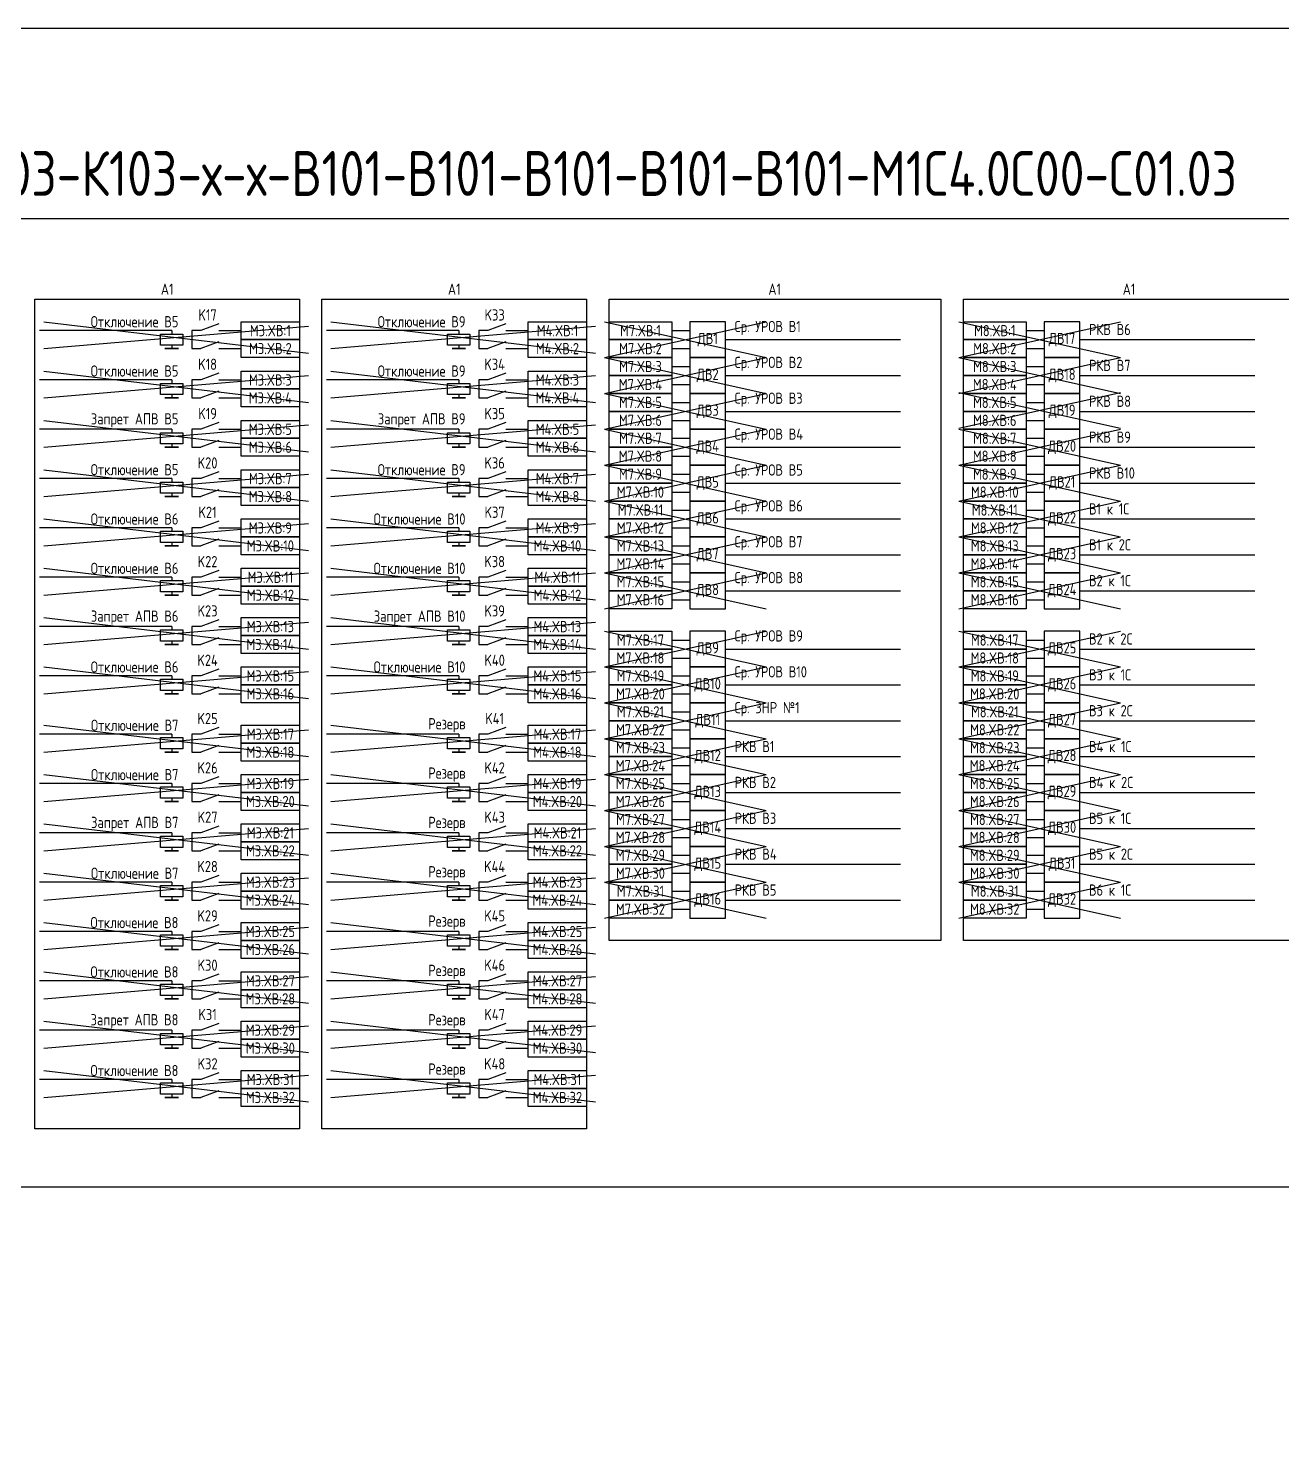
# Model space of a CAD drawing. Header units: millimetres. Extents: x -997 to 6341, y -90 to 618.
# Drawn here: x -679.5 to -400, y 304.1 to 618 of the extents above; entities that cross this region are included whole.
import ezdxf

# ---------------------------------------------------------------- set-up
doc = ezdxf.new("R2010")
doc.units = ezdxf.units.MM
doc.styles.add('Gost_type_A', font='GOST_A.TTF')

msp = doc.modelspace()

# ---------------------------------------------------------------- linework, layer by layer
at = {"color": 210}
for p, q in [((-676, 552.54), (-617, 545.54)), ((-612, 552.54), (-553, 545.54)), ((-472, 552.54), (-436, 544.54)), ((-472, 544.54), (-436, 552.54)), ((-676, 546.54), (-617, 551.54)), ((-612, 546.54), (-553, 551.54)), ((-472, 544.54), (-436, 536.54)), ((-472, 536.54), (-436, 544.54)), ((-676, 541.54), (-617, 534.54)), ((-676, 535.54), (-617, 540.54)), ((-612, 541.54), (-553, 534.54)), ((-612, 535.54), (-553, 540.54)), ((-472, 536.76), (-436, 528.76)), ((-472, 528.76), (-436, 536.76)), ((-676, 530.54), (-617, 523.54)), ((-612, 530.54), (-553, 523.54)), ((-676, 524.54), (-617, 529.54)), ((-612, 524.54), (-553, 529.54)), ((-472, 528.54), (-436, 520.54)), ((-472, 520.54), (-436, 528.54)), ((-676, 519.54), (-617, 512.54)), ((-676, 513.54), (-617, 518.54)), ((-612, 519.54), (-553, 512.54)), ((-612, 513.54), (-553, 518.54)), ((-472, 520.54), (-436, 512.54)), ((-472, 512.54), (-436, 520.54)), ((-472, 512.54), (-436, 504.54)), ((-472, 504.54), (-436, 512.54)), ((-676, 508.54), (-617, 501.54)), ((-676, 502.54), (-617, 507.54)), ((-612, 508.54), (-553, 501.54)), ((-612, 502.54), (-553, 507.54)), ((-472, 504.54), (-436, 496.54)), ((-472, 496.54), (-436, 504.54)), ((-676, 497.54), (-617, 490.54)), ((-676, 491.54), (-617, 496.54)), ((-612, 497.54), (-553, 490.54)), ((-612, 491.54), (-553, 496.54)), ((-472, 496.54), (-436, 488.54)), ((-472, 488.54), (-436, 496.54)), ((-676, 486.54), (-617, 479.54)), ((-676, 480.54), (-617, 485.54)), ((-612, 486.54), (-553, 479.54)), ((-612, 480.54), (-553, 485.54)), ((-472, 483.54), (-436, 475.54)), ((-472, 475.54), (-436, 483.54)), ((-676, 475.54), (-617, 468.54)), ((-676, 469.54), (-617, 474.54)), ((-612, 475.54), (-553, 468.54)), ((-612, 469.54), (-553, 474.54)), ((-551, 475.54), (-515, 467.54)), ((-551, 467.54), (-515, 475.54)), ((-472, 475.54), (-436, 467.54)), ((-472, 467.54), (-436, 475.54)), ((-551, 467.54), (-515, 459.54)), ((-551, 459.54), (-515, 467.54)), ((-472, 467.54), (-436, 459.54)), ((-472, 459.54), (-436, 467.54)), ((-676, 462.54), (-617, 455.54)), ((-676, 456.54), (-617, 461.54)), ((-551, 459.54), (-515, 451.54)), ((-551, 451.54), (-515, 459.54)), ((-472, 459.54), (-436, 451.54)), ((-472, 451.54), (-436, 459.54)), ((-676, 451.54), (-617, 444.54)), ((-676, 445.54), (-617, 450.54)), ((-551, 451.54), (-515, 443.54)), ((-551, 443.54), (-515, 451.54)), ((-472, 451.54), (-436, 443.54)), ((-472, 443.54), (-436, 451.54)), ((-551, 443.54), (-515, 435.54)), ((-551, 435.54), (-515, 443.54)), ((-472, 443.54), (-436, 435.54)), ((-472, 435.54), (-436, 443.54)), ((-676, 440.54), (-617, 433.54)), ((-676, 434.54), (-617, 439.54)), ((-551, 435.54), (-515, 427.54)), ((-551, 427.54), (-515, 435.54)), ((-472, 435.54), (-436, 427.54)), ((-472, 427.54), (-436, 435.54)), ((-676, 429.54), (-617, 422.54)), ((-676, 423.54), (-617, 428.54)), ((-551, 427.54), (-515, 419.54)), ((-551, 419.54), (-515, 427.54)), ((-472, 427.54), (-436, 419.54)), ((-472, 419.54), (-436, 427.54)), ((-676, 418.54), (-617, 411.54)), ((-676, 412.54), (-617, 417.54)), ((-676, 407.54), (-617, 400.54)), ((-676, 401.54), (-617, 406.54)), ((-676, 396.54), (-617, 389.54)), ((-676, 390.54), (-617, 395.54)), ((-676, 385.54), (-617, 378.54)), ((-676, 379.54), (-617, 384.54))]:
    msp.add_line(p, q, dxfattribs=at)
at = {"color": 6}
for p, q in [((-551, 552.54), (-515, 544.54)), ((-551, 544.54), (-515, 552.54)), ((-551, 544.54), (-515, 536.54)), ((-551, 536.54), (-515, 544.54)), ((-551, 536.54), (-515, 528.54)), ((-551, 528.54), (-515, 536.54)), ((-551, 528.54), (-515, 520.54)), ((-551, 520.54), (-515, 528.54)), ((-551, 520.54), (-515, 512.54)), ((-551, 512.54), (-515, 520.54)), ((-551, 512.54), (-515, 504.54)), ((-551, 504.54), (-515, 512.54)), ((-551, 504.54), (-515, 496.54)), ((-551, 496.54), (-515, 504.54)), ((-551, 496.54), (-515, 488.54)), ((-551, 488.54), (-515, 496.54)), ((-551, 483.54), (-515, 475.54)), ((-551, 475.54), (-515, 483.54))]:
    msp.add_line(p, q, dxfattribs=at)
for p, q in [((-647.5, 550.54), (-677, 550.54)), ((-647.5, 550.54), (-647.5, 549.79)), ((-583.5, 550.54), (-613, 550.54)), ((-583.5, 550.54), (-583.5, 549.79)), ((-536, 550.54), (-532, 550.54)), ((-457, 550.54), (-453, 550.54)), ((-647.5, 547.29), (-647.5, 546.54)), ((-583.5, 547.29), (-583.5, 546.54)), ((-536, 546.54), (-532, 546.54)), ((-524, 548.54), (-485, 548.54)), ((-457, 546.54), (-453, 546.54)), ((-445, 548.54), (-406, 548.54)), ((-536, 542.54), (-532, 542.54)), ((-524, 540.54), (-485, 540.54)), ((-457, 542.54), (-453, 542.54)), ((-445, 540.54), (-406, 540.54)), ((-647.5, 539.54), (-677, 539.54)), ((-647.5, 539.54), (-647.5, 538.79)), ((-583.5, 539.54), (-613, 539.54)), ((-583.5, 539.54), (-583.5, 538.79)), ((-536, 538.54), (-532, 538.54)), ((-457, 538.54), (-453, 538.54)), ((-647.5, 536.29), (-647.5, 535.54)), ((-583.5, 536.29), (-583.5, 535.54)), ((-536, 534.54), (-532, 534.54)), ((-457, 534.54), (-453, 534.54)), ((-536, 530.54), (-532, 530.54)), ((-524, 532.54), (-485, 532.54)), ((-457, 530.54), (-453, 530.54)), ((-445, 532.54), (-406, 532.54)), ((-647.5, 528.54), (-677, 528.54)), ((-647.5, 528.54), (-647.5, 527.79)), ((-583.5, 528.54), (-613, 528.54)), ((-583.5, 528.54), (-583.5, 527.79)), ((-647.5, 525.29), (-647.5, 524.54)), ((-583.5, 525.29), (-583.5, 524.54)), ((-536, 526.54), (-532, 526.54)), ((-524, 524.54), (-485, 524.54)), ((-457, 526.54), (-453, 526.54)), ((-445, 524.54), (-406, 524.54)), ((-536, 522.54), (-532, 522.54)), ((-457, 522.54), (-453, 522.54)), ((-536, 518.54), (-532, 518.54)), ((-457, 518.54), (-453, 518.54)), ((-647.5, 517.54), (-677, 517.54)), ((-647.5, 517.54), (-647.5, 516.79)), ((-583.5, 517.54), (-613, 517.54)), ((-583.5, 517.54), (-583.5, 516.79)), ((-524, 516.54), (-485, 516.54)), ((-445, 516.54), (-406, 516.54)), ((-647.5, 514.29), (-647.5, 513.54)), ((-583.5, 514.29), (-583.5, 513.54)), ((-536, 514.54), (-532, 514.54)), ((-457, 514.54), (-453, 514.54)), ((-536, 510.54), (-532, 510.54)), ((-457, 510.54), (-453, 510.54)), ((-647.5, 506.54), (-677, 506.54)), ((-647.5, 506.54), (-647.5, 505.79)), ((-583.5, 506.54), (-613, 506.54)), ((-583.5, 506.54), (-583.5, 505.79)), ((-536, 506.54), (-532, 506.54)), ((-524, 508.54), (-485, 508.54)), ((-457, 506.54), (-453, 506.54)), ((-445, 508.54), (-406, 508.54)), ((-647.5, 503.29), (-647.5, 502.54)), ((-583.5, 503.29), (-583.5, 502.54)), ((-536, 502.54), (-532, 502.54)), ((-457, 502.54), (-453, 502.54)), ((-524, 500.54), (-485, 500.54)), ((-445, 500.54), (-406, 500.54)), ((-536, 498.54), (-532, 498.54)), ((-457, 498.54), (-453, 498.54)), ((-647.5, 495.54), (-677, 495.54)), ((-647.5, 495.54), (-647.5, 494.79)), ((-583.5, 495.54), (-613, 495.54)), ((-583.5, 495.54), (-583.5, 494.79)), ((-536, 494.54), (-532, 494.54)), ((-457, 494.54), (-453, 494.54)), ((-647.5, 492.29), (-647.5, 491.54)), ((-583.5, 492.29), (-583.5, 491.54)), ((-536, 490.54), (-532, 490.54)), ((-524, 492.54), (-485, 492.54)), ((-457, 490.54), (-453, 490.54)), ((-445, 492.54), (-406, 492.54)), ((-647.5, 484.54), (-677, 484.54)), ((-647.5, 484.54), (-647.5, 483.79)), ((-583.5, 484.54), (-613, 484.54)), ((-583.5, 484.54), (-583.5, 483.79)), ((-647.5, 481.29), (-647.5, 480.54)), ((-583.5, 481.29), (-583.5, 480.54)), ((-536, 481.54), (-532, 481.54)), ((-457, 481.54), (-453, 481.54)), ((-536, 477.54), (-532, 477.54)), ((-524, 479.54), (-485, 479.54)), ((-457, 477.54), (-453, 477.54)), ((-445, 479.54), (-406, 479.54)), ((-647.5, 473.54), (-677, 473.54)), ((-647.5, 473.54), (-647.5, 472.79)), ((-583.5, 473.54), (-613, 473.54)), ((-583.5, 473.54), (-583.5, 472.79)), ((-536, 473.54), (-532, 473.54)), ((-524, 471.54), (-485, 471.54)), ((-457, 473.54), (-453, 473.54)), ((-445, 471.54), (-406, 471.54)), ((-647.5, 470.29), (-647.5, 469.54)), ((-583.5, 470.29), (-583.5, 469.54)), ((-536, 469.54), (-532, 469.54)), ((-457, 469.54), (-453, 469.54)), ((-536, 465.54), (-532, 465.54)), ((-457, 465.54), (-453, 465.54)), ((-536, 461.54), (-532, 461.54)), ((-524, 463.54), (-485, 463.54)), ((-457, 461.54), (-453, 461.54)), ((-445, 463.54), (-406, 463.54)), ((-647.5, 460.54), (-677, 460.54)), ((-647.5, 460.54), (-647.5, 459.79)), ((-583.5, 460.54), (-613, 460.54)), ((-583.5, 460.54), (-583.5, 459.79)), ((-647.5, 457.29), (-647.5, 456.54)), ((-583.5, 457.29), (-583.5, 456.54)), ((-536, 457.54), (-532, 457.54)), ((-524, 455.54), (-485, 455.54)), ((-457, 457.54), (-453, 457.54)), ((-445, 455.54), (-406, 455.54)), ((-536, 453.54), (-532, 453.54)), ((-457, 453.54), (-453, 453.54)), ((-647.5, 449.54), (-677, 449.54)), ((-647.5, 449.54), (-647.5, 448.79)), ((-583.5, 449.54), (-613, 449.54)), ((-583.5, 449.54), (-583.5, 448.79)), ((-536, 449.54), (-532, 449.54)), ((-457, 449.54), (-453, 449.54)), ((-647.5, 446.29), (-647.5, 445.54)), ((-583.5, 446.29), (-583.5, 445.54)), ((-524, 447.54), (-485, 447.54)), ((-445, 447.54), (-406, 447.54)), ((-536, 445.54), (-532, 445.54)), ((-457, 445.54), (-453, 445.54)), ((-536, 441.54), (-532, 441.54)), ((-524, 439.54), (-485, 439.54)), ((-457, 441.54), (-453, 441.54)), ((-445, 439.54), (-406, 439.54)), ((-647.5, 438.54), (-677, 438.54)), ((-647.5, 438.54), (-647.5, 437.79)), ((-583.5, 438.54), (-613, 438.54)), ((-583.5, 438.54), (-583.5, 437.79)), ((-536, 437.54), (-532, 437.54)), ((-457, 437.54), (-453, 437.54)), ((-647.5, 435.29), (-647.5, 434.54)), ((-583.5, 435.29), (-583.5, 434.54)), ((-536, 433.54), (-532, 433.54)), ((-457, 433.54), (-453, 433.54)), ((-524, 431.54), (-485, 431.54)), ((-445, 431.54), (-406, 431.54)), ((-647.5, 427.54), (-677, 427.54)), ((-647.5, 427.54), (-647.5, 426.79)), ((-583.5, 427.54), (-613, 427.54)), ((-583.5, 427.54), (-583.5, 426.79)), ((-536, 429.54), (-532, 429.54)), ((-457, 429.54), (-453, 429.54)), ((-647.5, 424.29), (-647.5, 423.54)), ((-583.5, 424.29), (-583.5, 423.54)), ((-536, 425.54), (-532, 425.54)), ((-457, 425.54), (-453, 425.54)), ((-536, 421.54), (-532, 421.54)), ((-524, 423.54), (-485, 423.54)), ((-457, 421.54), (-453, 421.54)), ((-445, 423.54), (-406, 423.54)), ((-647.5, 416.54), (-677, 416.54)), ((-647.5, 416.54), (-647.5, 415.79)), ((-583.5, 416.54), (-613, 416.54)), ((-583.5, 416.54), (-583.5, 415.79)), ((-647.5, 413.29), (-647.5, 412.54)), ((-583.5, 413.29), (-583.5, 412.54)), ((-647.5, 405.54), (-677, 405.54)), ((-647.5, 405.54), (-647.5, 404.79)), ((-583.5, 405.54), (-613, 405.54)), ((-583.5, 405.54), (-583.5, 404.79)), ((-647.5, 402.29), (-647.5, 401.54)), ((-583.5, 402.29), (-583.5, 401.54)), ((-647.5, 394.54), (-677, 394.54)), ((-647.5, 394.54), (-647.5, 393.79)), ((-583.5, 394.54), (-613, 394.54)), ((-583.5, 394.54), (-583.5, 393.79)), ((-647.5, 391.29), (-647.5, 390.54)), ((-583.5, 391.29), (-583.5, 390.54)), ((-647.5, 383.54), (-677, 383.54)), ((-647.5, 383.54), (-647.5, 382.79)), ((-583.5, 383.54), (-613, 383.54)), ((-583.5, 383.54), (-583.5, 382.79)), ((-647.5, 380.29), (-647.5, 379.54)), ((-583.5, 380.29), (-583.5, 379.54))]:
    msp.add_line(p, q)
at = {"ltscale": 1.08}
for p, q in [((-641, 550.54), (-643, 550.54)), ((-643, 550.54), (-643, 546.54)), ((-637, 550.54), (-632, 550.54)), ((-577, 550.54), (-579, 550.54)), ((-579, 550.54), (-579, 546.54)), ((-573, 550.54), (-568, 550.54)), ((-643, 546.54), (-641, 546.54)), ((-637, 546.54), (-632, 546.54)), ((-579, 546.54), (-577, 546.54)), ((-573, 546.54), (-568, 546.54)), ((-641, 539.54), (-643, 539.54)), ((-643, 539.54), (-643, 535.54)), ((-637, 539.54), (-632, 539.54)), ((-577, 539.54), (-579, 539.54)), ((-579, 539.54), (-579, 535.54)), ((-573, 539.54), (-568, 539.54)), ((-643, 535.54), (-641, 535.54)), ((-637, 535.54), (-632, 535.54)), ((-579, 535.54), (-577, 535.54)), ((-573, 535.54), (-568, 535.54)), ((-641, 528.54), (-643, 528.54)), ((-643, 528.54), (-643, 524.54)), ((-637, 528.54), (-632, 528.54)), ((-577, 528.54), (-579, 528.54)), ((-579, 528.54), (-579, 524.54)), ((-573, 528.54), (-568, 528.54)), ((-643, 524.54), (-641, 524.54)), ((-637, 524.54), (-632, 524.54)), ((-579, 524.54), (-577, 524.54)), ((-573, 524.54), (-568, 524.54)), ((-641, 517.54), (-643, 517.54)), ((-643, 517.54), (-643, 513.54)), ((-637, 517.54), (-632, 517.54)), ((-577, 517.54), (-579, 517.54)), ((-579, 517.54), (-579, 513.54)), ((-573, 517.54), (-568, 517.54)), ((-643, 513.54), (-641, 513.54)), ((-637, 513.54), (-632, 513.54)), ((-579, 513.54), (-577, 513.54)), ((-573, 513.54), (-568, 513.54)), ((-641, 506.54), (-643, 506.54)), ((-643, 506.54), (-643, 502.54)), ((-637, 506.54), (-632, 506.54)), ((-577, 506.54), (-579, 506.54)), ((-579, 506.54), (-579, 502.54)), ((-573, 506.54), (-568, 506.54)), ((-643, 502.54), (-641, 502.54)), ((-637, 502.54), (-632, 502.54)), ((-579, 502.54), (-577, 502.54)), ((-573, 502.54), (-568, 502.54)), ((-641, 495.54), (-643, 495.54)), ((-643, 495.54), (-643, 491.54)), ((-637, 495.54), (-632, 495.54)), ((-577, 495.54), (-579, 495.54)), ((-579, 495.54), (-579, 491.54)), ((-573, 495.54), (-568, 495.54)), ((-643, 491.54), (-641, 491.54)), ((-637, 491.54), (-632, 491.54)), ((-579, 491.54), (-577, 491.54)), ((-573, 491.54), (-568, 491.54)), ((-641, 484.54), (-643, 484.54)), ((-643, 484.54), (-643, 480.54)), ((-637, 484.54), (-632, 484.54)), ((-577, 484.54), (-579, 484.54)), ((-579, 484.54), (-579, 480.54)), ((-573, 484.54), (-568, 484.54)), ((-643, 480.54), (-641, 480.54)), ((-637, 480.54), (-632, 480.54)), ((-579, 480.54), (-577, 480.54)), ((-573, 480.54), (-568, 480.54)), ((-641, 473.54), (-643, 473.54)), ((-643, 473.54), (-643, 469.54)), ((-637, 473.54), (-632, 473.54)), ((-577, 473.54), (-579, 473.54)), ((-579, 473.54), (-579, 469.54)), ((-573, 473.54), (-568, 473.54)), ((-643, 469.54), (-641, 469.54)), ((-637, 469.54), (-632, 469.54)), ((-579, 469.54), (-577, 469.54)), ((-573, 469.54), (-568, 469.54)), ((-641, 460.54), (-643, 460.54)), ((-643, 460.54), (-643, 456.54)), ((-637, 460.54), (-632, 460.54)), ((-577, 460.54), (-579, 460.54)), ((-579, 460.54), (-579, 456.54)), ((-573, 460.54), (-568, 460.54)), ((-643, 456.54), (-641, 456.54)), ((-637, 456.54), (-632, 456.54)), ((-579, 456.54), (-577, 456.54)), ((-573, 456.54), (-568, 456.54)), ((-641, 449.54), (-643, 449.54)), ((-643, 449.54), (-643, 445.54)), ((-637, 449.54), (-632, 449.54)), ((-577, 449.54), (-579, 449.54)), ((-579, 449.54), (-579, 445.54)), ((-573, 449.54), (-568, 449.54)), ((-643, 445.54), (-641, 445.54)), ((-637, 445.54), (-632, 445.54)), ((-579, 445.54), (-577, 445.54)), ((-573, 445.54), (-568, 445.54)), ((-641, 438.54), (-643, 438.54)), ((-643, 438.54), (-643, 434.54)), ((-637, 438.54), (-632, 438.54)), ((-577, 438.54), (-579, 438.54)), ((-579, 438.54), (-579, 434.54)), ((-573, 438.54), (-568, 438.54)), ((-643, 434.54), (-641, 434.54)), ((-637, 434.54), (-632, 434.54)), ((-579, 434.54), (-577, 434.54)), ((-573, 434.54), (-568, 434.54)), ((-641, 427.54), (-643, 427.54)), ((-643, 427.54), (-643, 423.54)), ((-637, 427.54), (-632, 427.54)), ((-577, 427.54), (-579, 427.54)), ((-579, 427.54), (-579, 423.54)), ((-573, 427.54), (-568, 427.54)), ((-643, 423.54), (-641, 423.54)), ((-637, 423.54), (-632, 423.54)), ((-579, 423.54), (-577, 423.54)), ((-573, 423.54), (-568, 423.54)), ((-641, 416.54), (-643, 416.54)), ((-643, 416.54), (-643, 412.54)), ((-637, 416.54), (-632, 416.54)), ((-577, 416.54), (-579, 416.54)), ((-579, 416.54), (-579, 412.54)), ((-573, 416.54), (-568, 416.54)), ((-643, 412.54), (-641, 412.54)), ((-637, 412.54), (-632, 412.54)), ((-579, 412.54), (-577, 412.54)), ((-573, 412.54), (-568, 412.54)), ((-641, 405.54), (-643, 405.54)), ((-643, 405.54), (-643, 401.54)), ((-637, 405.54), (-632, 405.54)), ((-577, 405.54), (-579, 405.54)), ((-579, 405.54), (-579, 401.54)), ((-573, 405.54), (-568, 405.54)), ((-643, 401.54), (-641, 401.54)), ((-637, 401.54), (-632, 401.54)), ((-579, 401.54), (-577, 401.54)), ((-573, 401.54), (-568, 401.54)), ((-641, 394.54), (-643, 394.54)), ((-643, 394.54), (-643, 390.54)), ((-637, 394.54), (-632, 394.54)), ((-577, 394.54), (-579, 394.54)), ((-579, 394.54), (-579, 390.54)), ((-573, 394.54), (-568, 394.54)), ((-643, 390.54), (-641, 390.54)), ((-637, 390.54), (-632, 390.54)), ((-579, 390.54), (-577, 390.54)), ((-573, 390.54), (-568, 390.54)), ((-641, 383.54), (-643, 383.54)), ((-643, 383.54), (-643, 379.54)), ((-637, 383.54), (-632, 383.54)), ((-577, 383.54), (-579, 383.54)), ((-579, 383.54), (-579, 379.54)), ((-573, 383.54), (-568, 383.54)), ((-643, 379.54), (-641, 379.54)), ((-637, 379.54), (-632, 379.54)), ((-579, 379.54), (-577, 379.54)), ((-573, 379.54), (-568, 379.54))]:
    msp.add_line(p, q, dxfattribs=at)
at = {"ltscale": 4.32}
for p, q in [((-637, 552.04), (-641, 550.54)), ((-573, 552.04), (-577, 550.54)), ((-637, 548.04), (-641, 546.54)), ((-573, 548.04), (-577, 546.54)), ((-637, 541.04), (-641, 539.54)), ((-573, 541.04), (-577, 539.54)), ((-637, 537.04), (-641, 535.54)), ((-573, 537.04), (-577, 535.54)), ((-637, 530.04), (-641, 528.54)), ((-573, 530.04), (-577, 528.54)), ((-637, 526.04), (-641, 524.54)), ((-573, 526.04), (-577, 524.54)), ((-637, 519.04), (-641, 517.54)), ((-573, 519.04), (-577, 517.54)), ((-637, 515.04), (-641, 513.54)), ((-573, 515.04), (-577, 513.54)), ((-637, 508.04), (-641, 506.54)), ((-573, 508.04), (-577, 506.54)), ((-637, 504.04), (-641, 502.54)), ((-573, 504.04), (-577, 502.54)), ((-637, 497.04), (-641, 495.54)), ((-573, 497.04), (-577, 495.54)), ((-637, 493.04), (-641, 491.54)), ((-573, 493.04), (-577, 491.54)), ((-637, 486.04), (-641, 484.54)), ((-573, 486.04), (-577, 484.54)), ((-637, 482.04), (-641, 480.54)), ((-573, 482.04), (-577, 480.54)), ((-637, 475.04), (-641, 473.54)), ((-573, 475.04), (-577, 473.54)), ((-637, 471.04), (-641, 469.54)), ((-573, 471.04), (-577, 469.54)), ((-637, 462.04), (-641, 460.54)), ((-573, 462.04), (-577, 460.54)), ((-637, 458.04), (-641, 456.54)), ((-573, 458.04), (-577, 456.54)), ((-637, 451.04), (-641, 449.54)), ((-573, 451.04), (-577, 449.54)), ((-637, 447.04), (-641, 445.54)), ((-573, 447.04), (-577, 445.54)), ((-637, 440.04), (-641, 438.54)), ((-573, 440.04), (-577, 438.54)), ((-637, 436.04), (-641, 434.54)), ((-573, 436.04), (-577, 434.54)), ((-637, 429.04), (-641, 427.54)), ((-573, 429.04), (-577, 427.54)), ((-637, 425.04), (-641, 423.54)), ((-573, 425.04), (-577, 423.54)), ((-637, 418.04), (-641, 416.54)), ((-573, 418.04), (-577, 416.54)), ((-637, 414.04), (-641, 412.54)), ((-573, 414.04), (-577, 412.54)), ((-637, 407.04), (-641, 405.54)), ((-573, 407.04), (-577, 405.54)), ((-637, 403.04), (-641, 401.54)), ((-573, 403.04), (-577, 401.54)), ((-637, 396.04), (-641, 394.54)), ((-573, 396.04), (-577, 394.54)), ((-637, 392.04), (-641, 390.54)), ((-573, 392.04), (-577, 390.54)), ((-637, 385.04), (-641, 383.54)), ((-573, 385.04), (-577, 383.54)), ((-637, 381.04), (-641, 379.54)), ((-573, 381.04), (-577, 379.54))]:
    msp.add_line(p, q, dxfattribs=at)
at = {"color": 114, "true_color": 0x139b48}
for p, q in [((-612, 462.54), (-553, 455.54)), ((-612, 456.54), (-553, 461.54)), ((-612, 451.54), (-553, 444.54)), ((-612, 445.54), (-553, 450.54)), ((-612, 440.54), (-553, 433.54)), ((-612, 434.54), (-553, 439.54)), ((-612, 429.54), (-553, 422.54)), ((-612, 423.54), (-553, 428.54)), ((-612, 418.54), (-553, 411.54)), ((-612, 412.54), (-553, 417.54)), ((-612, 407.54), (-553, 400.54)), ((-612, 401.54), (-553, 406.54)), ((-612, 396.54), (-553, 389.54)), ((-612, 390.54), (-553, 395.54)), ((-612, 385.54), (-553, 378.54)), ((-612, 379.54), (-553, 384.54))]:
    msp.add_line(p, q, dxfattribs=at)
for points in [[(-997, 618), (6340.99, 618), (6340.99, -90), (-997, -90)], [(-840, 575.54), (15, 575.54), (15, 359.54), (-840, 359.54)], [(-678, 557.54), (-619, 557.54), (-619, 372.54), (-678, 372.54)], [(-614, 557.54), (-555, 557.54), (-555, 372.54), (-614, 372.54)], [(-550, 557.54), (-476, 557.54), (-476, 414.54), (-550, 414.54)], [(-471, 557.54), (-394, 557.54), (-394, 414.54), (-471, 414.54)], [(-632, 552.54), (-619, 552.54), (-619, 548.54), (-632, 548.54)], [(-568, 552.54), (-555, 552.54), (-555, 548.54), (-568, 548.54)], [(-550, 552.54), (-536, 552.54), (-536, 548.54), (-550, 548.54)], [(-471, 552.54), (-457, 552.54), (-457, 548.54), (-471, 548.54)], [(-645, 549.79), (-645, 547.29), (-650, 547.29), (-650, 549.79)], [(-581, 549.79), (-581, 547.29), (-586, 547.29), (-586, 549.79)], [(-646, 546.54), (-649, 546.54)], [(-632, 548.54), (-619, 548.54), (-619, 544.54), (-632, 544.54)], [(-582, 546.54), (-585, 546.54)], [(-568, 548.54), (-555, 548.54), (-555, 544.54), (-568, 544.54)], [(-550, 548.54), (-536, 548.54), (-536, 544.54), (-550, 544.54)], [(-471, 548.54), (-457, 548.54), (-457, 544.54), (-471, 544.54)], [(-550, 544.54), (-536, 544.54), (-536, 540.54), (-550, 540.54)], [(-471, 544.54), (-457, 544.54), (-457, 540.54), (-471, 540.54)], [(-632, 541.54), (-619, 541.54), (-619, 537.54), (-632, 537.54)], [(-568, 541.54), (-555, 541.54), (-555, 537.54), (-568, 537.54)], [(-550, 540.54), (-536, 540.54), (-536, 536.54), (-550, 536.54)], [(-471, 540.54), (-457, 540.54), (-457, 536.54), (-471, 536.54)], [(-645, 538.79), (-645, 536.29), (-650, 536.29), (-650, 538.79)], [(-632, 537.54), (-619, 537.54), (-619, 533.54), (-632, 533.54)], [(-581, 538.79), (-581, 536.29), (-586, 536.29), (-586, 538.79)], [(-568, 537.54), (-555, 537.54), (-555, 533.54), (-568, 533.54)], [(-646, 535.54), (-649, 535.54)], [(-582, 535.54), (-585, 535.54)], [(-550, 536.54), (-536, 536.54), (-536, 532.54), (-550, 532.54)], [(-471, 536.54), (-457, 536.54), (-457, 532.54), (-471, 532.54)], [(-632, 530.54), (-619, 530.54), (-619, 526.54), (-632, 526.54)], [(-568, 530.54), (-555, 530.54), (-555, 526.54), (-568, 526.54)], [(-550, 532.54), (-536, 532.54), (-536, 528.54), (-550, 528.54)], [(-471, 532.54), (-457, 532.54), (-457, 528.54), (-471, 528.54)], [(-645, 527.79), (-645, 525.29), (-650, 525.29), (-650, 527.79)], [(-581, 527.79), (-581, 525.29), (-586, 525.29), (-586, 527.79)], [(-550, 528.54), (-536, 528.54), (-536, 524.54), (-550, 524.54)], [(-471, 528.54), (-457, 528.54), (-457, 524.54), (-471, 524.54)], [(-646, 524.54), (-649, 524.54)], [(-632, 526.54), (-619, 526.54), (-619, 522.54), (-632, 522.54)], [(-582, 524.54), (-585, 524.54)], [(-568, 526.54), (-555, 526.54), (-555, 522.54), (-568, 522.54)], [(-550, 524.54), (-536, 524.54), (-536, 520.54), (-550, 520.54)], [(-471, 524.54), (-457, 524.54), (-457, 520.54), (-471, 520.54)], [(-632, 519.54), (-619, 519.54), (-619, 515.54), (-632, 515.54)], [(-568, 519.54), (-555, 519.54), (-555, 515.54), (-568, 515.54)], [(-550, 520.54), (-536, 520.54), (-536, 516.54), (-550, 516.54)], [(-471, 520.54), (-457, 520.54), (-457, 516.54), (-471, 516.54)], [(-645, 516.79), (-645, 514.29), (-650, 514.29), (-650, 516.79)], [(-632, 515.54), (-619, 515.54), (-619, 511.54), (-632, 511.54)], [(-581, 516.79), (-581, 514.29), (-586, 514.29), (-586, 516.79)], [(-568, 515.54), (-555, 515.54), (-555, 511.54), (-568, 511.54)], [(-550, 516.54), (-536, 516.54), (-536, 512.54), (-550, 512.54)], [(-471, 516.54), (-457, 516.54), (-457, 512.54), (-471, 512.54)], [(-646, 513.54), (-649, 513.54)], [(-582, 513.54), (-585, 513.54)], [(-550, 512.54), (-536, 512.54), (-536, 508.54), (-550, 508.54)], [(-471, 512.54), (-457, 512.54), (-457, 508.54), (-471, 508.54)], [(-645, 505.79), (-645, 503.29), (-650, 503.29), (-650, 505.79)], [(-632, 508.54), (-619, 508.54), (-619, 504.54), (-632, 504.54)], [(-581, 505.79), (-581, 503.29), (-586, 503.29), (-586, 505.79)], [(-568, 508.54), (-555, 508.54), (-555, 504.54), (-568, 504.54)], [(-550, 508.54), (-536, 508.54), (-536, 504.54), (-550, 504.54)], [(-471, 508.54), (-457, 508.54), (-457, 504.54), (-471, 504.54)], [(-646, 502.54), (-649, 502.54)], [(-632, 504.54), (-619, 504.54), (-619, 500.54), (-632, 500.54)], [(-582, 502.54), (-585, 502.54)], [(-568, 504.54), (-555, 504.54), (-555, 500.54), (-568, 500.54)], [(-550, 504.54), (-536, 504.54), (-536, 500.54), (-550, 500.54)], [(-471, 504.54), (-457, 504.54), (-457, 500.54), (-471, 500.54)], [(-550, 500.54), (-536, 500.54), (-536, 496.54), (-550, 496.54)], [(-471, 500.54), (-457, 500.54), (-457, 496.54), (-471, 496.54)], [(-632, 497.54), (-619, 497.54), (-619, 493.54), (-632, 493.54)], [(-568, 497.54), (-555, 497.54), (-555, 493.54), (-568, 493.54)], [(-550, 496.54), (-536, 496.54), (-536, 492.54), (-550, 492.54)], [(-471, 496.54), (-457, 496.54), (-457, 492.54), (-471, 492.54)], [(-645, 494.79), (-645, 492.29), (-650, 492.29), (-650, 494.79)], [(-632, 493.54), (-619, 493.54), (-619, 489.54), (-632, 489.54)], [(-581, 494.79), (-581, 492.29), (-586, 492.29), (-586, 494.79)], [(-568, 493.54), (-555, 493.54), (-555, 489.54), (-568, 489.54)], [(-646, 491.54), (-649, 491.54)], [(-582, 491.54), (-585, 491.54)], [(-550, 492.54), (-536, 492.54), (-536, 488.54), (-550, 488.54)], [(-471, 492.54), (-457, 492.54), (-457, 488.54), (-471, 488.54)], [(-645, 483.79), (-645, 481.29), (-650, 481.29), (-650, 483.79)], [(-632, 486.54), (-619, 486.54), (-619, 482.54), (-632, 482.54)], [(-581, 483.79), (-581, 481.29), (-586, 481.29), (-586, 483.79)], [(-568, 486.54), (-555, 486.54), (-555, 482.54), (-568, 482.54)], [(-550, 483.54), (-536, 483.54), (-536, 479.54), (-550, 479.54)], [(-471, 483.54), (-457, 483.54), (-457, 479.54), (-471, 479.54)], [(-646, 480.54), (-649, 480.54)], [(-632, 482.54), (-619, 482.54), (-619, 478.54), (-632, 478.54)], [(-582, 480.54), (-585, 480.54)], [(-568, 482.54), (-555, 482.54), (-555, 478.54), (-568, 478.54)], [(-550, 479.54), (-536, 479.54), (-536, 475.54), (-550, 475.54)], [(-471, 479.54), (-457, 479.54), (-457, 475.54), (-471, 475.54)], [(-632, 475.54), (-619, 475.54), (-619, 471.54), (-632, 471.54)], [(-568, 475.54), (-555, 475.54), (-555, 471.54), (-568, 471.54)], [(-550, 475.54), (-536, 475.54), (-536, 471.54), (-550, 471.54)], [(-471, 475.54), (-457, 475.54), (-457, 471.54), (-471, 471.54)], [(-645, 472.79), (-645, 470.29), (-650, 470.29), (-650, 472.79)], [(-632, 471.54), (-619, 471.54), (-619, 467.54), (-632, 467.54)], [(-581, 472.79), (-581, 470.29), (-586, 470.29), (-586, 472.79)], [(-568, 471.54), (-555, 471.54), (-555, 467.54), (-568, 467.54)], [(-550, 471.54), (-536, 471.54), (-536, 467.54), (-550, 467.54)], [(-471, 471.54), (-457, 471.54), (-457, 467.54), (-471, 467.54)], [(-646, 469.54), (-649, 469.54)], [(-582, 469.54), (-585, 469.54)], [(-550, 467.54), (-536, 467.54), (-536, 463.54), (-550, 463.54)], [(-471, 467.54), (-457, 467.54), (-457, 463.54), (-471, 463.54)], [(-632, 462.54), (-619, 462.54), (-619, 458.54), (-632, 458.54)], [(-568, 462.54), (-555, 462.54), (-555, 458.54), (-568, 458.54)], [(-550, 463.54), (-536, 463.54), (-536, 459.54), (-550, 459.54)], [(-471, 463.54), (-457, 463.54), (-457, 459.54), (-471, 459.54)], [(-645, 459.79), (-645, 457.29), (-650, 457.29), (-650, 459.79)], [(-632, 458.54), (-619, 458.54), (-619, 454.54), (-632, 454.54)], [(-581, 459.79), (-581, 457.29), (-586, 457.29), (-586, 459.79)], [(-568, 458.54), (-555, 458.54), (-555, 454.54), (-568, 454.54)], [(-550, 459.54), (-536, 459.54), (-536, 455.54), (-550, 455.54)], [(-471, 459.54), (-457, 459.54), (-457, 455.54), (-471, 455.54)], [(-646, 456.54), (-649, 456.54)], [(-582, 456.54), (-585, 456.54)], [(-550, 455.54), (-536, 455.54), (-536, 451.54), (-550, 451.54)], [(-471, 455.54), (-457, 455.54), (-457, 451.54), (-471, 451.54)], [(-632, 451.54), (-619, 451.54), (-619, 447.54), (-632, 447.54)], [(-568, 451.54), (-555, 451.54), (-555, 447.54), (-568, 447.54)], [(-550, 451.54), (-536, 451.54), (-536, 447.54), (-550, 447.54)], [(-471, 451.54), (-457, 451.54), (-457, 447.54), (-471, 447.54)], [(-645, 448.79), (-645, 446.29), (-650, 446.29), (-650, 448.79)], [(-632, 447.54), (-619, 447.54), (-619, 443.54), (-632, 443.54)], [(-581, 448.79), (-581, 446.29), (-586, 446.29), (-586, 448.79)], [(-568, 447.54), (-555, 447.54), (-555, 443.54), (-568, 443.54)], [(-550, 447.54), (-536, 447.54), (-536, 443.54), (-550, 443.54)], [(-471, 447.54), (-457, 447.54), (-457, 443.54), (-471, 443.54)], [(-646, 445.54), (-649, 445.54)], [(-582, 445.54), (-585, 445.54)], [(-550, 443.54), (-536, 443.54), (-536, 439.54), (-550, 439.54)], [(-471, 443.54), (-457, 443.54), (-457, 439.54), (-471, 439.54)], [(-632, 440.54), (-619, 440.54), (-619, 436.54), (-632, 436.54)], [(-568, 440.54), (-555, 440.54), (-555, 436.54), (-568, 436.54)], [(-550, 439.54), (-536, 439.54), (-536, 435.54), (-550, 435.54)], [(-471, 439.54), (-457, 439.54), (-457, 435.54), (-471, 435.54)], [(-645, 437.79), (-645, 435.29), (-650, 435.29), (-650, 437.79)], [(-632, 436.54), (-619, 436.54), (-619, 432.54), (-632, 432.54)], [(-581, 437.79), (-581, 435.29), (-586, 435.29), (-586, 437.79)], [(-568, 436.54), (-555, 436.54), (-555, 432.54), (-568, 432.54)], [(-646, 434.54), (-649, 434.54)], [(-582, 434.54), (-585, 434.54)], [(-550, 435.54), (-536, 435.54), (-536, 431.54), (-550, 431.54)], [(-471, 435.54), (-457, 435.54), (-457, 431.54), (-471, 431.54)], [(-550, 431.54), (-536, 431.54), (-536, 427.54), (-550, 427.54)], [(-471, 431.54), (-457, 431.54), (-457, 427.54), (-471, 427.54)], [(-632, 429.54), (-619, 429.54), (-619, 425.54), (-632, 425.54)], [(-568, 429.54), (-555, 429.54), (-555, 425.54), (-568, 425.54)], [(-550, 427.54), (-536, 427.54), (-536, 423.54), (-550, 423.54)], [(-471, 427.54), (-457, 427.54), (-457, 423.54), (-471, 423.54)], [(-645, 426.79), (-645, 424.29), (-650, 424.29), (-650, 426.79)], [(-632, 425.54), (-619, 425.54), (-619, 421.54), (-632, 421.54)], [(-581, 426.79), (-581, 424.29), (-586, 424.29), (-586, 426.79)], [(-568, 425.54), (-555, 425.54), (-555, 421.54), (-568, 421.54)], [(-646, 423.54), (-649, 423.54)], [(-582, 423.54), (-585, 423.54)], [(-550, 423.54), (-536, 423.54), (-536, 419.54), (-550, 419.54)], [(-471, 423.54), (-457, 423.54), (-457, 419.54), (-471, 419.54)], [(-632, 418.54), (-619, 418.54), (-619, 414.54), (-632, 414.54)], [(-568, 418.54), (-555, 418.54), (-555, 414.54), (-568, 414.54)], [(-645, 415.79), (-645, 413.29), (-650, 413.29), (-650, 415.79)], [(-632, 414.54), (-619, 414.54), (-619, 410.54), (-632, 410.54)], [(-581, 415.79), (-581, 413.29), (-586, 413.29), (-586, 415.79)], [(-568, 414.54), (-555, 414.54), (-555, 410.54), (-568, 410.54)], [(-646, 412.54), (-649, 412.54)], [(-582, 412.54), (-585, 412.54)], [(-632, 407.54), (-619, 407.54), (-619, 403.54), (-632, 403.54)], [(-568, 407.54), (-555, 407.54), (-555, 403.54), (-568, 403.54)], [(-645, 404.79), (-645, 402.29), (-650, 402.29), (-650, 404.79)], [(-632, 403.54), (-619, 403.54), (-619, 399.54), (-632, 399.54)], [(-581, 404.79), (-581, 402.29), (-586, 402.29), (-586, 404.79)], [(-568, 403.54), (-555, 403.54), (-555, 399.54), (-568, 399.54)], [(-646, 401.54), (-649, 401.54)], [(-582, 401.54), (-585, 401.54)], [(-632, 396.54), (-619, 396.54), (-619, 392.54), (-632, 392.54)], [(-568, 396.54), (-555, 396.54), (-555, 392.54), (-568, 392.54)], [(-645, 393.79), (-645, 391.29), (-650, 391.29), (-650, 393.79)], [(-632, 392.54), (-619, 392.54), (-619, 388.54), (-632, 388.54)], [(-581, 393.79), (-581, 391.29), (-586, 391.29), (-586, 393.79)], [(-568, 392.54), (-555, 392.54), (-555, 388.54), (-568, 388.54)], [(-646, 390.54), (-649, 390.54)], [(-582, 390.54), (-585, 390.54)], [(-632, 385.54), (-619, 385.54), (-619, 381.54), (-632, 381.54)], [(-568, 385.54), (-555, 385.54), (-555, 381.54), (-568, 381.54)], [(-645, 382.79), (-645, 380.29), (-650, 380.29), (-650, 382.79)], [(-632, 381.54), (-619, 381.54), (-619, 377.54), (-632, 377.54)], [(-581, 382.79), (-581, 380.29), (-586, 380.29), (-586, 382.79)], [(-568, 381.54), (-555, 381.54), (-555, 377.54), (-568, 377.54)], [(-646, 379.54), (-649, 379.54)], [(-582, 379.54), (-585, 379.54)]]:
    msp.add_lwpolyline(points, close=True)
at = {"ltscale": 4}
for points in [[(-532, 544.54), (-524, 544.54), (-524, 552.54), (-532, 552.54)], [(-453, 544.54), (-445, 544.54), (-445, 552.54), (-453, 552.54)], [(-532, 536.54), (-524, 536.54), (-524, 544.54), (-532, 544.54)], [(-453, 536.54), (-445, 536.54), (-445, 544.54), (-453, 544.54)], [(-532, 528.54), (-524, 528.54), (-524, 536.54), (-532, 536.54)], [(-453, 528.54), (-445, 528.54), (-445, 536.54), (-453, 536.54)], [(-532, 520.54), (-524, 520.54), (-524, 528.54), (-532, 528.54)], [(-453, 520.54), (-445, 520.54), (-445, 528.54), (-453, 528.54)], [(-532, 512.54), (-524, 512.54), (-524, 520.54), (-532, 520.54)], [(-453, 512.54), (-445, 512.54), (-445, 520.54), (-453, 520.54)], [(-532, 504.54), (-524, 504.54), (-524, 512.54), (-532, 512.54)], [(-453, 504.54), (-445, 504.54), (-445, 512.54), (-453, 512.54)], [(-532, 496.54), (-524, 496.54), (-524, 504.54), (-532, 504.54)], [(-453, 496.54), (-445, 496.54), (-445, 504.54), (-453, 504.54)], [(-532, 488.54), (-524, 488.54), (-524, 496.54), (-532, 496.54)], [(-453, 488.54), (-445, 488.54), (-445, 496.54), (-453, 496.54)], [(-532, 475.54), (-524, 475.54), (-524, 483.54), (-532, 483.54)], [(-453, 475.54), (-445, 475.54), (-445, 483.54), (-453, 483.54)], [(-532, 467.54), (-524, 467.54), (-524, 475.54), (-532, 475.54)], [(-453, 467.54), (-445, 467.54), (-445, 475.54), (-453, 475.54)], [(-532, 459.54), (-524, 459.54), (-524, 467.54), (-532, 467.54)], [(-453, 459.54), (-445, 459.54), (-445, 467.54), (-453, 467.54)], [(-532, 451.54), (-524, 451.54), (-524, 459.54), (-532, 459.54)], [(-453, 451.54), (-445, 451.54), (-445, 459.54), (-453, 459.54)], [(-532, 443.54), (-524, 443.54), (-524, 451.54), (-532, 451.54)], [(-453, 443.54), (-445, 443.54), (-445, 451.54), (-453, 451.54)], [(-532, 435.54), (-524, 435.54), (-524, 443.54), (-532, 443.54)], [(-453, 435.54), (-445, 435.54), (-445, 443.54), (-453, 443.54)], [(-532, 427.54), (-524, 427.54), (-524, 435.54), (-532, 435.54)], [(-453, 427.54), (-445, 427.54), (-445, 435.54), (-453, 435.54)], [(-532, 419.54), (-524, 419.54), (-524, 427.54), (-532, 427.54)], [(-453, 419.54), (-445, 419.54), (-445, 427.54), (-453, 427.54)]]:
    msp.add_lwpolyline(points, close=True, dxfattribs=at)

# ---------------------------------------------------------------- texts
at = {"line_spacing_factor": 0.9, "style": 'Gost_type_A'}
for s, insert, char_height, width, attachment_point in [('ЮНИТ-М519-ДЗШ-Р102-К103-К103-К103-х-х-В101-В101-В101-В101-В101-М1С4.0С00-С01.03', (-840, 578.54), 10, 855, 7), ('A1', (-648.5, 558.54), 2.5, 59, 8), ('A1', (-584.5, 558.54), 2.5, 59, 8), ('A1', (-513.06, 558.54), 2.5, 73.8762, 8), ('A1', (-434.06, 558.54), 2.5, 73.8762, 8)]:
    msp.add_mtext(s, dxfattribs=dict(at, insert=insert, char_height=char_height, width=width, attachment_point=attachment_point))
at = {"char_height": 2.5, "style": 'Gost_type_A'}
for s, insert, width, attachment_point in [('Отключение В5', (-646, 552.54), 31.0015, 6), ('K17', (-639.5, 554.04), 5, 5), ('Отключение В9', (-582, 552.54), 31.0015, 6), ('K33', (-575.5, 554.04), 5, 5), ('Ср. УРОВ В1', (-522, 549.54), 29.668, 7), ('M3.XВ:1', (-625.5, 550.54), 13, 5), ('M4.XВ:1', (-561.5, 550.54), 13, 5), ('M7.XВ:1', (-543, 550.54), 14, 5), ('ДВ1', (-528, 548.54), 7.9998, 5), ('M8.XВ:1', (-464, 550.54), 14, 5), ('ДВ17', (-449, 548.54), 7.9998, 5), ('РКВ В6', (-443, 549.54), 35.7119, 7), ('M3.XВ:2', (-625.5, 546.54), 13, 5), ('M4.XВ:2', (-561.5, 546.54), 13, 5), ('M7.XВ:2', (-543, 546.54), 14, 5), ('M8.XВ:2', (-464, 546.54), 14, 5), ('K18', (-639.5, 543.04), 5, 5), ('K34', (-575.5, 543.04), 5, 5), ('M7.XВ:3', (-543, 542.54), 14, 5), ('Ср. УРОВ В2', (-522, 541.54), 30.6324, 7), ('M8.XВ:3', (-464, 542.54), 14, 5), ('РКВ В7', (-443, 541.54), 39.8419, 7), ('Отключение В5', (-646, 541.54), 31.0015, 6), ('M3.XВ:3', (-625.5, 539.54), 13, 5), ('Отключение В9', (-582, 541.54), 31.0015, 6), ('M4.XВ:3', (-561.5, 539.54), 13, 5), ('ДВ2', (-528, 540.54), 7.9998, 5), ('ДВ18', (-449, 540.54), 7.9998, 5), ('M7.XВ:4', (-543, 538.54), 14, 5), ('M8.XВ:4', (-464, 538.54), 14, 5), ('M3.XВ:4', (-625.5, 535.54), 13, 5), ('M4.XВ:4', (-561.5, 535.54), 13, 5), ('M7.XВ:5', (-543, 534.54), 14, 5), ('ДВ3', (-528, 532.54), 7.9998, 5), ('Ср. УРОВ В3', (-522, 533.54), 40.5973, 7), ('M8.XВ:5', (-464, 534.54), 14, 5), ('ДВ19', (-449, 532.54), 7.9998, 5), ('РКВ В8', (-443, 533.54), 27.8465, 7), ('Запрет АПВ В5', (-646, 530.54), 31.0015, 6), ('K19', (-639.5, 532.04), 5, 5), (' Запрет АПВ В9', (-582, 530.54), 31.0015, 6), ('K35', (-575.5, 532.04), 5, 5), ('M7.XВ:6', (-543, 530.54), 14, 5), ('M8.XВ:6', (-464, 530.54), 14, 5), ('M3.XВ:5', (-625.5, 528.54), 13, 5), ('M4.XВ:5', (-561.5, 528.54), 13, 5), ('M7.XВ:7', (-543, 526.54), 14, 5), ('Ср. УРОВ В4', (-522, 525.54), 27.8465, 7), ('M8.XВ:7', (-464, 526.54), 14, 5), ('РКВ В9', (-443, 525.54), 27.8465, 7), ('M3.XВ:6', (-625.5, 524.54), 13, 5), ('M4.XВ:6', (-561.5, 524.54), 13, 5), ('ДВ4', (-528, 524.54), 7.9998, 5), ('ДВ20', (-449, 524.54), 7.9998, 5), ('K20', (-639.5, 521.04), 5, 5), ('K36', (-575.5, 521.04), 5, 5), ('M7.XВ:8', (-543, 522.54), 14, 5), ('M8.XВ:8', (-464, 522.54), 14, 5), ('Отключение В5', (-646, 519.54), 31.0015, 6), ('M3.XВ:7', (-625.5, 517.54), 13, 5), ('Отключение В9', (-582, 519.54), 31.0015, 6), ('M4.XВ:7', (-561.5, 517.54), 13, 5), ('M7.XВ:9', (-543, 518.54), 14, 5), ('ДВ5', (-528, 516.54), 7.9998, 5), ('Ср. УРОВ В5', (-522, 517.54), 27.8465, 7), ('M8.XВ:9', (-464, 518.54), 14, 5), ('ДВ21', (-449, 516.54), 7.9998, 5), ('РКВ В10', (-443, 517.54), 33.4848, 7), ('M7.XВ:10', (-543, 514.54), 14, 5), ('M8.XВ:10', (-464, 514.54), 14, 5), ('M3.XВ:8', (-625.5, 513.54), 13, 5), ('M4.XВ:8', (-561.5, 513.54), 13, 5), ('M7.XВ:11', (-543, 510.54), 14, 5), ('Ср. УРОВ В6', (-522, 509.54), 27.8465, 7), ('M8.XВ:11', (-464, 510.54), 14, 5), ('В1 к 1С', (-443, 509.54), 27.8465, 7), ('Отключение В6', (-646, 508.54), 31.0015, 6), ('K21', (-639.5, 510.04), 5, 5), ('Отключение В10', (-582, 508.54), 31.0015, 6), ('K37', (-575.5, 510.04), 5, 5), ('ДВ6', (-528, 508.54), 7.9998, 5), ('ДВ22', (-449, 508.54), 7.9998, 5), ('M3.XВ:9', (-625.5, 506.54), 13, 5), ('M4.XВ:9', (-561.5, 506.54), 13, 5), ('M7.XВ:12', (-543, 506.54), 14, 5), ('M8.XВ:12', (-464, 506.54), 14, 5), ('M3.XВ:10', (-625.5, 502.54), 13, 5), ('M4.XВ:10', (-561.5, 502.54), 13, 5), ('M7.XВ:13', (-543, 502.54), 14, 5), ('Ср. УРОВ В7', (-522, 501.54), 27.8465, 7), ('M8.XВ:13', (-464, 502.54), 14, 5), ('В1 к 2С', (-443, 501.54), 27.8465, 7), ('K22', (-639.5, 499.04), 5, 5), ('K38', (-575.5, 499.04), 5, 5), ('M7.XВ:14', (-543, 498.54), 14, 5), ('ДВ7', (-528, 500.54), 7.9998, 5), ('M8.XВ:14', (-464, 498.54), 14, 5), ('ДВ23', (-449, 500.54), 7.9998, 5), ('Отключение В6', (-646, 497.54), 31.0015, 6), ('M3.XВ:11', (-625.5, 495.54), 13, 5), ('Отключение В10', (-582, 497.54), 31.0015, 6), ('M4.XВ:11', (-561.5, 495.54), 13, 5), ('Ср. УРОВ В8', (-522, 493.54), 27.8465, 7), ('В2 к 1С', (-443, 493.54), 27.8465, 7), ('M7.XВ:15', (-543, 494.54), 14, 5), ('ДВ8', (-528, 492.54), 7.9998, 5), ('M8.XВ:15', (-464, 494.54), 14, 5), ('ДВ24', (-449, 492.54), 7.9998, 5), ('M3.XВ:12', (-625.5, 491.54), 13, 5), ('M4.XВ:12', (-561.5, 491.54), 13, 5), ('M7.XВ:16', (-543, 490.54), 14, 5), ('M8.XВ:16', (-464, 490.54), 14, 5), ('Запрет АПВ В6', (-646, 486.54), 31.0015, 6), ('K23', (-639.5, 488.04), 5, 5), (' Запрет АПВ В10', (-582, 486.54), 31.0015, 6), ('K39', (-575.5, 488.04), 5, 5), ('M3.XВ:13', (-625.5, 484.54), 13, 5), ('M4.XВ:13', (-561.5, 484.54), 13, 5), ('Ср. УРОВ В9', (-522, 480.54), 27.8465, 7), ('M3.XВ:14', (-625.5, 480.54), 13, 5), ('M4.XВ:14', (-561.5, 480.54), 13, 5), ('M7.XВ:17', (-543, 481.54), 14, 5), ('ДВ9', (-528, 479.54), 7.9998, 5), ('M8.XВ:17', (-464, 481.54), 14, 5), ('ДВ25', (-449, 479.54), 7.9998, 5), ('В2 к 2С', (-443, 480.54), 27.8465, 7), ('K24', (-639.5, 477.04), 5, 5), ('K40', (-575.5, 477.04), 5, 5), ('M7.XВ:18', (-543, 477.54), 14, 5), ('M8.XВ:18', (-464, 477.54), 14, 5), ('Отключение В6', (-646, 475.54), 31.0015, 6), ('M3.XВ:15', (-625.5, 473.54), 13, 5), ('Отключение В10', (-582, 475.54), 31.0015, 6), ('M4.XВ:15', (-561.5, 473.54), 13, 5), ('M7.XВ:19', (-543, 473.54), 14, 5), ('\\pxt7;Ср. УРОВ В10', (-522, 472.54), 27.8465, 7), ('M8.XВ:19', (-464, 473.54), 14, 5), ('В3 к 1С', (-443, 472.54), 27.8465, 7), ('ДВ10', (-528, 471.54), 7.9998, 5), ('ДВ26', (-449, 471.54), 7.9998, 5), ('M3.XВ:16', (-625.5, 469.54), 13, 5), ('M4.XВ:16', (-561.5, 469.54), 13, 5), ('M7.XВ:20', (-543, 469.54), 14, 5), ('M8.XВ:20', (-464, 469.54), 14, 5), ('K25', (-639.5, 464.04), 5, 5), ('K41', (-575.5, 464.04), 5, 5), ('M7.XВ:21', (-543, 465.54), 14, 5), ('ДВ11', (-528, 463.54), 7.9998, 5), ('Ср. ЗНР №1', (-522, 464.54), 27.8465, 7), ('M8.XВ:21', (-464, 465.54), 14, 5), ('ДВ27', (-449, 463.54), 7.9998, 5), ('В3 к 2С', (-443, 464.54), 35.933, 7), ('Отключение В7', (-646, 462.54), 31.0015, 6), ('M3.XВ:17', (-625.5, 460.54), 13, 5), ('Резерв', (-582, 462.54), 31.0015, 6), ('M4.XВ:17', (-561.5, 460.54), 13, 5), ('M7.XВ:22', (-543, 461.54), 14, 5), ('M8.XВ:22', (-464, 461.54), 14, 5), ('M7.XВ:23', (-543, 457.54), 14, 5), ('РКВ В1', (-522, 456.54), 27.8465, 7), ('M8.XВ:23', (-464, 457.54), 14, 5), ('В4 к 1С', (-443, 456.54), 41.868, 7), ('M3.XВ:18', (-625.5, 456.54), 13, 5), ('M4.XВ:18', (-561.5, 456.54), 13, 5), ('ДВ12', (-528, 455.54), 7.9998, 5), ('ДВ28', (-449, 455.54), 7.9998, 5), ('Отключение В7', (-646, 451.54), 31.0015, 6), ('K26', (-639.5, 453.04), 5, 5), ('Резерв', (-582, 451.54), 31.0015, 6), ('K42', (-575.5, 453.04), 5, 5), ('M7.XВ:24', (-543, 453.54), 14, 5), ('M8.XВ:24', (-464, 453.54), 14, 5), ('M3.XВ:19', (-625.5, 449.54), 13, 5), ('M4.XВ:19', (-561.5, 449.54), 13, 5), ('M7.XВ:25', (-543, 449.54), 14, 5), ('ДВ13', (-528, 447.54), 7.9998, 5), ('\\pxt5;РКВ В2', (-522, 448.54), 27.8465, 7), ('M8.XВ:25', (-464, 449.54), 14, 5), ('ДВ29', (-449, 447.54), 7.9998, 5), ('В4 к 2С', (-443, 448.54), 42.9636, 7), ('M3.XВ:20', (-625.5, 445.54), 13, 5), ('M4.XВ:20', (-561.5, 445.54), 13, 5), ('M7.XВ:26', (-543, 445.54), 14, 5), ('M8.XВ:26', (-464, 445.54), 14, 5), ('K27', (-639.5, 442.04), 5, 5), ('K43', (-575.5, 442.04), 5, 5), ('M7.XВ:27', (-543, 441.54), 14, 5), ('РКВ В3', (-522, 440.54), 27.8465, 7), ('M8.XВ:27', (-464, 441.54), 14, 5), ('В5 к 1С', (-443, 440.54), 40.0707, 7), ('Запрет АПВ В7', (-646, 440.54), 31.0015, 6), ('M3.XВ:21', (-625.5, 438.54), 13, 5), ('Резерв', (-582, 440.54), 31.0015, 6), ('M4.XВ:21', (-561.5, 438.54), 13, 5), ('ДВ14', (-528, 439.54), 7.9998, 5), ('ДВ30', (-449, 439.54), 7.9998, 5), ('M7.XВ:28', (-543, 437.54), 14, 5), ('M8.XВ:28', (-464, 437.54), 14, 5), ('M3.XВ:22', (-625.5, 434.54), 13, 5), ('M4.XВ:22', (-561.5, 434.54), 13, 5), ('M7.XВ:29', (-543, 433.54), 14, 5), ('РКВ В4', (-522, 432.54), 27.8465, 7), ('M8.XВ:29', (-464, 433.54), 14, 5), ('В5 к 2С', (-443, 432.54), 38, 7), ('Отключение В7', (-646, 429.54), 31.0015, 6), ('K28', (-639.5, 431.04), 5, 5), ('Резерв', (-582, 429.54), 31.0015, 6), ('K44', (-575.5, 431.04), 5, 5), ('M7.XВ:30', (-543, 429.54), 14, 5), ('ДВ15', (-528, 431.54), 7.9998, 5), ('M8.XВ:30', (-464, 429.54), 14, 5), ('ДВ31', (-449, 431.54), 7.9998, 5), ('M3.XВ:23', (-625.5, 427.54), 13, 5), ('M4.XВ:23', (-561.5, 427.54), 13, 5), ('РКВ В5', (-522, 424.54), 27.8465, 7), ('В6 к 1С', (-443, 424.54), 37, 7), ('M3.XВ:24', (-625.5, 423.54), 13, 5), ('M4.XВ:24', (-561.5, 423.54), 13, 5), ('M7.XВ:31', (-543, 425.54), 14, 5), ('ДВ16', (-528, 423.54), 7.9998, 5), ('M8.XВ:31', (-464, 425.54), 14, 5), ('ДВ32', (-449, 423.54), 7.9998, 5), ('K29', (-639.5, 420.04), 5, 5), ('K45', (-575.5, 420.04), 5, 5), ('M7.XВ:32', (-543, 421.54), 14, 5), ('M8.XВ:32', (-464, 421.54), 14, 5), ('Отключение В8', (-646, 418.54), 31.0015, 6), ('M3.XВ:25', (-625.5, 416.54), 13, 5), ('Резерв', (-582, 418.54), 31.0015, 6), ('M4.XВ:25', (-561.5, 416.54), 13, 5), ('M3.XВ:26', (-625.5, 412.54), 13, 5), ('M4.XВ:26', (-561.5, 412.54), 13, 5), ('Отключение В8', (-646, 407.54), 31.0015, 6), ('K30', (-639.5, 409.04), 5, 5), ('Резерв', (-582, 407.54), 31.0015, 6), ('K46', (-575.5, 409.04), 5, 5), ('M3.XВ:27', (-625.5, 405.54), 13, 5), ('M4.XВ:27', (-561.5, 405.54), 13, 5), ('M3.XВ:28', (-625.5, 401.54), 13, 5), ('M4.XВ:28', (-561.5, 401.54), 13, 5), ('K31', (-639.5, 398.04), 5, 5), ('K47', (-575.5, 398.04), 5, 5), ('Запрет АПВ В8', (-646, 396.54), 31.0015, 6), ('M3.XВ:29', (-625.5, 394.54), 13, 5), ('Резерв', (-582, 396.54), 31.0015, 6), ('M4.XВ:29', (-561.5, 394.54), 13, 5), ('M3.XВ:30', (-625.5, 390.54), 13, 5), ('M4.XВ:30', (-561.5, 390.54), 13, 5), ('Отключение В8', (-646, 385.54), 31.0015, 6), ('K32', (-639.5, 387.04), 5, 5), ('Резерв', (-582, 385.54), 31.0015, 6), ('K48', (-575.5, 387.04), 5, 5), ('M3.XВ:31', (-625.5, 383.54), 13, 5), ('M4.XВ:31', (-561.5, 383.54), 13, 5), ('M3.XВ:32', (-625.5, 379.54), 13, 5), ('M4.XВ:32', (-561.5, 379.54), 13, 5)]:
    msp.add_mtext(s, dxfattribs=dict(at, insert=insert, width=width, attachment_point=attachment_point))

doc.saveas('drawing.dxf')
